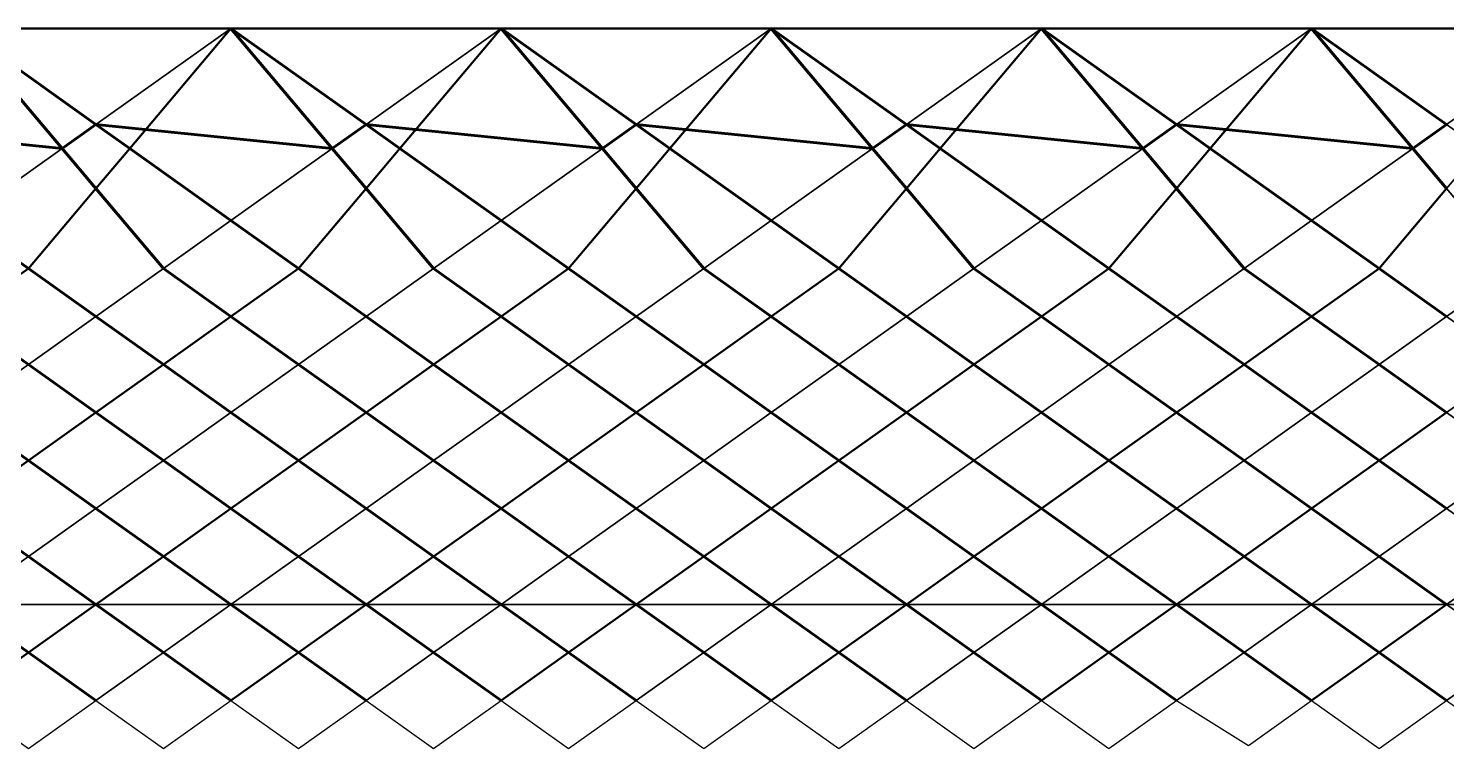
# Model space of a CAD drawing. Extents: x 0 to 144, y 51 to 59.
# Drawn here: x 36.07 to 52.19, y 50.76 to 58.95 of the extents above; entities that cross this region are included whole.
import ezdxf

# ---------------------------------------------------------------- set-up
doc = ezdxf.new("R2010")
doc.units = 0
doc.header["$MEASUREMENT"] = 0
for name, color, linetype in [('Concrete bases', 31, 'CONTINUOUS'), ('Concrete bases crown', 30, 'CONTINUOUS'), ('Concrete bases new', 31, 'CONTINUOUS')]:
    doc.layers.add(name, color=color, linetype=linetype)
for name, color, linetype, lineweight in [('Mapper external', 210, 'CONTINUOUS', 35), ('Mapper internal', 61, 'CONTINUOUS', 50), ('Mapper middle', 171, 'CONTINUOUS', 60), ('Tendons 1 internal', 50, 'CONTINUOUS', 50), ('Tendons 2 external', 201, 'CONTINUOUS', 35), ('Tendons 3 middle', 170, 'CONTINUOUS', 60)]:
    doc.layers.add(name, color=color, linetype=linetype, lineweight=lineweight)

msp = doc.modelspace()

# ---------------------------------------------------------------- linework, layer by layer
at = {"layer": 'Concrete bases', "linetype": 'ByBlock', "ltscale": 100}
for points in [[(35.305001, 52.398587), (34.537501, 51.852771), (35.305001, 51.306952), (36.072501, 51.852771)], [(36.840001, 52.398589), (36.072501, 51.852771), (36.840001, 51.306952), (37.607501, 51.852771)], [(38.375001, 52.398589), (37.607501, 51.852771), (38.375001, 51.306952), (39.142501, 51.852771)], [(39.910001, 52.398589), (39.142501, 51.852771), (39.910001, 51.306952), (40.677501, 51.852771)], [(41.445001, 52.398589), (40.677501, 51.852771), (41.445001, 51.306952), (42.212501, 51.852771)], [(42.980001, 52.398589), (42.212501, 51.852771), (42.980001, 51.306952), (43.747501, 51.852771)], [(44.515001, 52.398589), (43.747501, 51.852771), (44.515001, 51.306952), (45.282501, 51.852771)], [(46.050001, 52.398589), (45.282501, 51.852771), (46.050001, 51.306952), (46.817501, 51.852771)], [(47.585001, 52.398589), (46.817501, 51.852771), (47.585001, 51.306952), (48.352501, 51.852771)], [(49.120001, 52.398589), (48.352501, 51.852771), (49.120001, 51.306952), (49.887501, 51.852771)], [(50.655001, 52.398589), (49.887501, 51.852771), (50.655001, 51.306952), (51.422501, 51.852771)], [(52.190001, 52.398589), (51.422501, 51.852771), (52.190001, 51.306952), (52.957501, 51.852771)], [(36.072501, 51.852771), (35.305001, 51.306952), (36.072501, 50.761134), (36.840001, 51.306952)], [(37.607501, 51.852771), (36.840001, 51.306952), (37.607501, 50.761134), (38.375001, 51.306952)], [(39.142501, 51.852771), (38.375001, 51.306952), (39.142501, 50.761134), (39.910001, 51.306952)], [(40.677501, 51.852771), (39.910001, 51.306952), (40.677501, 50.761134), (41.445001, 51.306952)], [(42.212501, 51.852771), (41.445001, 51.306952), (42.212501, 50.761133), (42.980001, 51.306952)], [(43.747501, 51.852771), (42.980001, 51.306952), (43.747501, 50.761133), (44.515001, 51.306952)], [(45.282501, 51.852771), (44.515001, 51.306952), (45.282501, 50.761133), (46.050001, 51.306952)], [(46.817501, 51.852771), (46.050001, 51.306952), (46.817501, 50.761133), (47.585001, 51.306952)], [(48.352501, 51.852771), (47.585001, 51.306952), (48.352501, 50.761133), (49.120001, 51.306952)], [(50.655001, 51.306952), (49.887501, 51.852771), (49.120002, 51.306952), (49.938079, 50.797103)], [(51.422501, 51.852771), (50.655001, 51.306952), (51.422501, 50.761133), (52.190001, 51.306952)], [(52.957501, 51.852771), (52.190001, 51.306952), (52.957501, 50.761133), (53.725001, 51.306952)]]:
    msp.add_lwpolyline(points, close=True, dxfattribs=at)
at = {"layer": 'Concrete bases crown', "linetype": 'ByBlock', "ltscale": 100}
for points in [[(38.375001, 58.948413), (35.305001, 58.948413), (36.840001, 57.856776)], [(35.305001, 58.948413), (36.456251, 57.583866), (36.840001, 57.856776)], [(36.456254, 57.583863), (35.305001, 56.765139), (35.305001, 58.948413)], [(38.375001, 58.948413), (36.840001, 57.856776), (37.223751, 57.583867)], [(38.375001, 58.948413), (37.223751, 57.583867), (38.375001, 56.765139), (39.526251, 57.583867)], [(41.445001, 58.948413), (38.375001, 58.948413), (39.910001, 57.856776)], [(38.375001, 58.948413), (39.526251, 57.583867), (39.910001, 57.856776)], [(41.445001, 58.948413), (39.910001, 57.856776), (40.293751, 57.583867)], [(41.445001, 58.948413), (40.293751, 57.583867), (41.445001, 56.765139), (42.596251, 57.583867)], [(41.445001, 58.948413), (42.596251, 57.583867), (42.980001, 57.856776)], [(44.515001, 58.948413), (41.445001, 58.948413), (42.980001, 57.856776)], [(44.515001, 58.948413), (42.980001, 57.856776), (43.363751, 57.583867)], [(44.515001, 58.948413), (43.363751, 57.583867), (44.515001, 56.765139), (45.666251, 57.583867)], [(44.515001, 58.948413), (45.666251, 57.583866), (46.050001, 57.856776)], [(47.585001, 58.948413), (44.515001, 58.948413), (46.050001, 57.856776)], [(47.585001, 58.948413), (46.050001, 57.856776), (46.433751, 57.583866)], [(47.585001, 58.948413), (46.433751, 57.583866), (47.585001, 56.765139), (48.736251, 57.583867)], [(47.585001, 58.948413), (48.736251, 57.583866), (49.120001, 57.856776)], [(50.655001, 58.948413), (47.585001, 58.948413), (49.120001, 57.856776)], [(50.655001, 58.948413), (49.120001, 57.856776), (49.503751, 57.583866)], [(50.655001, 58.948413), (49.503751, 57.583866), (50.655001, 56.765139), (51.806251, 57.583866)], [(50.655001, 58.948413), (51.806251, 57.583866), (52.190001, 57.856776)], [(53.725001, 58.948413), (50.655001, 58.948413), (52.190001, 57.856776)], [(53.725001, 58.948413), (52.190001, 57.856776), (52.573751, 57.583866)], [(37.223751, 57.583866), (36.840001, 57.856776), (36.456251, 57.583866), (36.840001, 57.129018)], [(40.293751, 57.583867), (39.910001, 57.856776), (39.526251, 57.583867), (39.910001, 57.129018)], [(43.363751, 57.583867), (42.980001, 57.856776), (42.596251, 57.583867), (42.980001, 57.129018)], [(46.433751, 57.583866), (46.050001, 57.856776), (45.666251, 57.583866), (46.050001, 57.129018)], [(49.503751, 57.583866), (49.120001, 57.856776), (48.736251, 57.583866), (49.120001, 57.129018)], [(52.573751, 57.583866), (52.190001, 57.856776), (51.806251, 57.583866), (52.190001, 57.129018)], [(36.840001, 57.129018), (36.456251, 57.583866), (35.305001, 56.765138), (36.072501, 56.21932)], [(37.223751, 57.583866), (36.840001, 57.129018), (37.607501, 56.21932), (38.375001, 56.765139)], [(39.910001, 57.129018), (39.526251, 57.583867), (38.375001, 56.765139), (39.142501, 56.21932)], [(40.293751, 57.583867), (39.910001, 57.129018), (40.677501, 56.21932), (41.445001, 56.765139)], [(42.980001, 57.129018), (42.596251, 57.583867), (41.445001, 56.765139), (42.212501, 56.21932)], [(44.515001, 56.765139), (43.363751, 57.583867), (42.980001, 57.129018), (43.747501, 56.21932)], [(46.050001, 57.129018), (45.666251, 57.583866), (44.515001, 56.765139), (45.282501, 56.21932)], [(46.433751, 57.583866), (46.050001, 57.129018), (46.817501, 56.21932), (47.585001, 56.765139)], [(49.120001, 57.129018), (48.736251, 57.583866), (47.585001, 56.765139), (48.352501, 56.21932)], [(50.655001, 56.765139), (49.503751, 57.583866), (49.120001, 57.129018), (49.887501, 56.21932)], [(52.190001, 57.129018), (51.806251, 57.583866), (50.655001, 56.765138), (51.422501, 56.21932)], [(53.725001, 56.765138), (52.573751, 57.583866), (52.190001, 57.129018), (52.957501, 56.21932)], [(37.607501, 56.21932), (36.840001, 57.129018), (36.072501, 56.21932), (36.840001, 55.673501)], [(40.677501, 56.21932), (39.910001, 57.129018), (39.142501, 56.21932), (39.910001, 55.673502)], [(43.747501, 56.21932), (42.980001, 57.129018), (42.212501, 56.21932), (42.980001, 55.673502)], [(46.817501, 56.21932), (46.050001, 57.129018), (45.282501, 56.21932), (46.050001, 55.673501)], [(49.887501, 56.21932), (49.120001, 57.129018), (48.352501, 56.21932), (49.120001, 55.673501)], [(52.957501, 56.21932), (52.190001, 57.129018), (51.422501, 56.21932), (52.190001, 55.673501)], [(38.375001, 56.765139), (37.607501, 56.21932), (38.375001, 55.673501), (39.142501, 56.21932)], [(41.445001, 56.765139), (40.677501, 56.21932), (41.445001, 55.673502), (42.212501, 56.21932)], [(44.515001, 56.765139), (43.747501, 56.21932), (44.515001, 55.673501), (45.282501, 56.21932)], [(47.585001, 56.765139), (46.817501, 56.21932), (47.585001, 55.673501), (48.352501, 56.21932)], [(50.655001, 56.765138), (49.887501, 56.21932), (50.655001, 55.673501), (51.422501, 56.21932)], [(36.072501, 56.21932), (35.305001, 55.673501), (36.072501, 55.127683), (36.840001, 55.673501)], [(37.607501, 56.21932), (36.840001, 55.673501), (37.607501, 55.127683), (38.375001, 55.673501)], [(39.142501, 56.21932), (38.375001, 55.673501), (39.142501, 55.127683), (39.910001, 55.673501)], [(40.677501, 56.21932), (39.910001, 55.673501), (40.677501, 55.127683), (41.445001, 55.673501)], [(42.212501, 56.21932), (41.445001, 55.673501), (42.212501, 55.127683), (42.980001, 55.673501)], [(43.747501, 56.21932), (42.980001, 55.673501), (43.747501, 55.127682), (44.515001, 55.673501)], [(45.282501, 56.21932), (44.515001, 55.673501), (45.282501, 55.127682), (46.050001, 55.673501)], [(46.817501, 56.21932), (46.050001, 55.673501), (46.817501, 55.127682), (47.585001, 55.673501)], [(48.352501, 56.21932), (47.585001, 55.673501), (48.352501, 55.127682), (49.120001, 55.673501)], [(49.887501, 56.21932), (49.120001, 55.673501), (49.887501, 55.127682), (50.655001, 55.673501)], [(51.422501, 56.21932), (50.655001, 55.673501), (51.422501, 55.127682), (52.190001, 55.673501)], [(52.957501, 56.21932), (52.190001, 55.673501), (52.957501, 55.127682), (53.725001, 55.673501)], [(36.072501, 55.127683), (35.305001, 54.581864), (35.305001, 55.673502)], [(36.840001, 55.673501), (36.072501, 55.127683), (36.840001, 54.581864), (37.607501, 55.127683)], [(38.375001, 55.673501), (37.607501, 55.127683), (38.375001, 54.581864), (39.142501, 55.127683)], [(39.910001, 55.673501), (39.142501, 55.127683), (39.910001, 54.581864), (40.677501, 55.127683)], [(41.445001, 55.673501), (40.677501, 55.127683), (41.445001, 54.581864), (42.212501, 55.127683)], [(42.980001, 55.673501), (42.212501, 55.127682), (42.980001, 54.581864), (43.747501, 55.127682)], [(44.515001, 55.673501), (43.747501, 55.127682), (44.515001, 54.581864), (45.282501, 55.127682)], [(46.050001, 55.673501), (45.282501, 55.127682), (46.050001, 54.581864), (46.817501, 55.127682)], [(47.585001, 55.673501), (46.817501, 55.127682), (47.585001, 54.581864), (48.352501, 55.127682)], [(49.120001, 55.673501), (48.352501, 55.127682), (49.120001, 54.581864), (49.887501, 55.127682)], [(50.655001, 55.673501), (49.887501, 55.127682), (50.655001, 54.581864), (51.422501, 55.127682)], [(52.190001, 55.673501), (51.422501, 55.127682), (52.190001, 54.581864), (52.957501, 55.127682)], [(36.072501, 55.127683), (35.305001, 54.581864), (36.072501, 54.036046), (36.840001, 54.581864)], [(37.607501, 55.127683), (36.840001, 54.581864), (37.607501, 54.036046), (38.375001, 54.581864)], [(39.142501, 55.127683), (38.375001, 54.581864), (39.142501, 54.036046), (39.910001, 54.581864)], [(40.677501, 55.127683), (39.910001, 54.581864), (40.677501, 54.036046), (41.445001, 54.581864)], [(42.212501, 55.127683), (41.445001, 54.581864), (42.212501, 54.036046), (42.980001, 54.581864)], [(43.747501, 55.127683), (42.980001, 54.581864), (43.747501, 54.036045), (44.515001, 54.581864)], [(45.282501, 55.127683), (44.515001, 54.581864), (45.282501, 54.036045), (46.050001, 54.581864)], [(46.817501, 55.127683), (46.050001, 54.581864), (46.817501, 54.036045), (47.585001, 54.581864)], [(48.352501, 55.127683), (47.585001, 54.581864), (48.352501, 54.036045), (49.120001, 54.581864)], [(49.887501, 55.127683), (49.120001, 54.581864), (49.887501, 54.036045), (50.655001, 54.581864)], [(51.422501, 55.127683), (50.655001, 54.581864), (51.422501, 54.036045), (52.190001, 54.581864)], [(52.957501, 55.127683), (52.190001, 54.581864), (52.957501, 54.036045), (53.725001, 54.581864)], [(36.840001, 54.581864), (36.072501, 54.036045), (36.840001, 53.490227), (37.607501, 54.036045)], [(38.375001, 54.581864), (37.607501, 54.036045), (38.375001, 53.490227), (39.142501, 54.036045)], [(39.910001, 54.581864), (39.142501, 54.036045), (39.910001, 53.490227), (40.677501, 54.036045)], [(41.445001, 54.581864), (40.677501, 54.036045), (41.445001, 53.490227), (42.212501, 54.036045)], [(42.980001, 54.581864), (42.212501, 54.036045), (42.980001, 53.490227), (43.747501, 54.036045)], [(44.515001, 54.581864), (43.747501, 54.036045), (44.515001, 53.490227), (45.282501, 54.036045)], [(46.050001, 54.581864), (45.282501, 54.036045), (46.050001, 53.490227), (46.817501, 54.036045)], [(47.585001, 54.581864), (46.817501, 54.036045), (47.585001, 53.490227), (48.352501, 54.036045)], [(49.120001, 54.581864), (48.352501, 54.036045), (49.120001, 53.490227), (49.887501, 54.036045)], [(50.655001, 54.581864), (49.887501, 54.036045), (50.655001, 53.490227), (51.422501, 54.036045)], [(52.190001, 54.581864), (51.422501, 54.036045), (52.190001, 53.490227), (52.957501, 54.036045)], [(36.072501, 54.036045), (35.305001, 53.490227), (36.072501, 52.944408), (36.840001, 53.490227)], [(37.607501, 54.036045), (36.840001, 53.490227), (37.607501, 52.944408), (38.375001, 53.490227)], [(39.142501, 54.036045), (38.375001, 53.490227), (39.142501, 52.944408), (39.910001, 53.490227)], [(40.677501, 54.036045), (39.910001, 53.490227), (40.677501, 52.944408), (41.445001, 53.490227)], [(42.212501, 54.036045), (41.445001, 53.490227), (42.212501, 52.944408), (42.980001, 53.490227)], [(43.747501, 54.036045), (42.980001, 53.490227), (43.747501, 52.944408), (44.515001, 53.490227)], [(45.282501, 54.036045), (44.515001, 53.490227), (45.282501, 52.944408), (46.050001, 53.490227)], [(46.817501, 54.036045), (46.050001, 53.490227), (46.817501, 52.944408), (47.585001, 53.490227)], [(48.352501, 54.036045), (47.585001, 53.490227), (48.352501, 52.944408), (49.120001, 53.490227)], [(49.887501, 54.036045), (49.120001, 53.490227), (49.887501, 52.944408), (50.655001, 53.490227)], [(51.422501, 54.036045), (50.655001, 53.490227), (51.422501, 52.944408), (52.190001, 53.490227)], [(52.957501, 54.036045), (52.190001, 53.490227), (52.957501, 52.944408), (53.725001, 53.490227)], [(36.840001, 53.490227), (36.072501, 52.944408), (36.840001, 52.398589), (37.607501, 52.944408)], [(38.375001, 53.490227), (37.607501, 52.944408), (38.375001, 52.398589), (39.142501, 52.944408)], [(39.910001, 53.490227), (39.142501, 52.944408), (39.910001, 52.398589), (40.677501, 52.944408)], [(41.445001, 53.490227), (40.677501, 52.944408), (41.445001, 52.398589), (42.212501, 52.944408)], [(42.980001, 53.490227), (42.212501, 52.944408), (42.980001, 52.398589), (43.747501, 52.944408)], [(44.515001, 53.490227), (43.747501, 52.944408), (44.515001, 52.398589), (45.282501, 52.944408)], [(46.050001, 53.490227), (45.282501, 52.944408), (46.050001, 52.398589), (46.817501, 52.944408)], [(47.585001, 53.490227), (46.817501, 52.944408), (47.585001, 52.398589), (48.352501, 52.944408)], [(49.120001, 53.490227), (48.352501, 52.944408), (49.120001, 52.398589), (49.887501, 52.944408)], [(50.655001, 53.490227), (49.887501, 52.944408), (50.655001, 52.398589), (51.422501, 52.944408)], [(52.190001, 53.490227), (51.422501, 52.944408), (52.190001, 52.398589), (52.957501, 52.944408)], [(35.305001, 52.398587), (36.840001, 52.398587), (36.072501, 52.944406)], [(36.840001, 52.398587), (38.375001, 52.398587), (37.607501, 52.944406)], [(38.375001, 52.398587), (39.910001, 52.398587), (39.142501, 52.944406)], [(39.910001, 52.398587), (41.445001, 52.398587), (40.677501, 52.944406)], [(41.445001, 52.398587), (42.980001, 52.398587), (42.212501, 52.944406)], [(42.980001, 52.398587), (44.515001, 52.398587), (43.747501, 52.944406)], [(44.515001, 52.398587), (46.050001, 52.398587), (45.282501, 52.944406)], [(46.050001, 52.398587), (47.585001, 52.398587), (46.817501, 52.944406)], [(47.585001, 52.398587), (49.120001, 52.398587), (48.352501, 52.944406)], [(49.120001, 52.398587), (50.655001, 52.398587), (49.887501, 52.944406)], [(50.655001, 52.398587), (52.190001, 52.398587), (51.422501, 52.944406)], [(52.190001, 52.398587), (53.725001, 52.398587), (52.957501, 52.944406)]]:
    msp.add_lwpolyline(points, close=True, dxfattribs=at)
at = {"layer": 'Concrete bases new', "linetype": 'ByBlock', "ltscale": 100}
for points in [[(35.305001, 52.398587), (36.072501, 51.852769), (36.840001, 52.398587)], [(36.840001, 52.398587), (37.607501, 51.852769), (38.375001, 52.398587)], [(38.375001, 52.398587), (39.142501, 51.852769), (39.910001, 52.398587)], [(39.910001, 52.398587), (40.677501, 51.852769), (41.445001, 52.398587)], [(41.445001, 52.398587), (42.212501, 51.852769), (42.980001, 52.398587)], [(42.980001, 52.398587), (43.747501, 51.852769), (44.515001, 52.398587)], [(44.515001, 52.398587), (45.282501, 51.852769), (46.050001, 52.398587)], [(46.050001, 52.398587), (46.817501, 51.852769), (47.585001, 52.398587)], [(47.585001, 52.398587), (48.352501, 51.852769), (49.120001, 52.398587)], [(49.120001, 52.398587), (49.887501, 51.852769), (50.655001, 52.398587)], [(50.655001, 52.398587), (51.422501, 51.852769), (52.190001, 52.398587)], [(52.190001, 52.398587), (52.957501, 51.852769), (53.725001, 52.398587)]]:
    msp.add_lwpolyline(points, close=True, dxfattribs=at)
at = {"layer": 'Mapper external', "color": 3, "linetype": 'ByBlock', "ltscale": 100}
msp.add_lwpolyline([(72.145002, 58.948412), (69.075002, 58.948412), (66.005002, 58.948412), (62.935002, 58.948412), (59.865002, 58.948412), (56.795002, 58.948412), (53.725002, 58.948412), (50.655002, 58.948412), (47.585002, 58.948412), (44.515002, 58.948412), (41.445002, 58.948412), (38.375002, 58.948412), (35.305001, 58.948413), (32.235002, 58.948412), (29.165002, 58.948412), (26.095002, 58.948413), (23.025002, 58.948413), (19.955002, 58.948413), (16.885002, 58.948412), (13.815002, 58.948412), (10.745002, 58.948413), (7.675002, 58.948413), (4.605002, 58.948413), (1.535002, 58.948413)], dxfattribs=at)
at = {"layer": 'Mapper internal', "color": 1, "linetype": 'ByBlock', "ltscale": 100}
msp.add_lwpolyline([(72.145002, 58.948412), (69.075002, 58.948412), (66.005002, 58.948412), (62.935002, 58.948412), (59.865002, 58.948412), (56.795002, 58.948412), (53.725002, 58.948412), (50.655002, 58.948412), (47.585002, 58.948412), (44.515002, 58.948412), (41.445002, 58.948412), (38.375002, 58.948412), (35.305001, 58.948413), (32.235002, 58.948412), (29.165002, 58.948412), (26.095002, 58.948413), (23.025002, 58.948413), (19.955002, 58.948413), (16.885002, 58.948412), (13.815002, 58.948412), (10.745002, 58.948413), (7.675002, 58.948413), (4.605002, 58.948413), (1.535002, 58.948413)], dxfattribs=at)
at = {"layer": 'Mapper middle', "color": 2, "linetype": 'ByBlock', "ltscale": 100}
msp.add_lwpolyline([(52.190002, 57.856774), (51.806252, 57.583864), (49.120002, 57.856774), (48.736252, 57.583865), (46.050002, 57.856774), (45.666252, 57.583865), (42.980001, 57.856774), (42.596251, 57.583865), (39.910002, 57.856774), (39.526251, 57.583865), (36.840001, 57.856774), (36.456252, 57.583864), (33.770002, 57.856774)], dxfattribs=at)
at = {"layer": 'Tendons 1 internal', "color": 1, "linetype": 'Continuous', "ltscale": 250}
for p, q in [((38.375002, 58.948412), (37.223752, 57.583866)), ((41.445002, 58.948412), (40.293752, 57.583866)), ((44.515002, 58.948412), (43.363752, 57.583866)), ((46.433752, 57.583866), (47.585002, 58.948412)), ((50.655002, 58.948412), (49.503752, 57.583866))]:
    msp.add_line(p, q, dxfattribs=at)
at = {"layer": 'Tendons 1 internal', "linetype": 'Continuous', "ltscale": 250}
for p, q in [((37.223752, 57.583866), (36.840002, 57.129017)), ((40.293752, 57.583866), (39.910002, 57.129017)), ((42.980002, 57.129017), (43.363752, 57.583866)), ((46.050002, 57.129017), (46.433752, 57.583866)), ((49.120002, 57.129017), (49.503752, 57.583866)), ((36.840002, 57.129017), (36.072502, 56.219319)), ((39.910002, 57.129017), (39.142502, 56.219319)), ((42.980002, 57.129017), (42.212502, 56.219319)), ((45.282502, 56.219319), (46.050002, 57.129017)), ((48.352502, 56.219319), (49.120002, 57.129017)), ((52.190002, 57.129017), (51.422502, 56.219319)), ((35.305002, 55.6735), (36.072502, 56.219319)), ((38.375002, 55.6735), (39.142502, 56.219319)), ((41.445002, 55.673501), (42.212502, 56.219319)), ((45.282502, 56.219319), (44.515002, 55.6735)), ((48.352502, 56.219319), (47.585002, 55.6735)), ((50.655002, 55.6735), (51.422502, 56.219319)), ((38.375002, 55.6735), (37.607502, 55.127682)), ((40.677502, 55.127682), (41.445002, 55.6735)), ((44.515002, 55.6735), (43.747502, 55.127682)), ((47.585002, 55.6735), (46.817502, 55.127682)), ((50.655002, 55.6735), (49.887502, 55.127682)), ((36.840002, 54.581863), (37.607502, 55.127682)), ((39.910002, 54.581863), (40.677502, 55.127682)), ((42.980002, 54.581863), (43.747502, 55.127682)), ((46.050002, 54.581863), (46.817502, 55.127682)), ((49.887502, 55.127681), (49.120002, 54.581863)), ((36.072502, 54.036045), (36.840002, 54.581863)), ((39.910002, 54.581863), (39.142502, 54.036044)), ((42.980002, 54.581863), (42.212502, 54.036044)), ((46.050002, 54.581863), (45.282502, 54.036044)), ((49.120002, 54.581863), (48.352502, 54.036044)), ((51.422502, 54.036044), (52.190002, 54.581863)), ((36.072502, 54.036045), (35.305001, 53.490227)), ((39.142502, 54.036044), (38.375002, 53.490226)), ((41.445002, 53.490226), (42.212502, 54.036044)), ((45.282502, 54.036044), (44.515002, 53.490226)), ((47.585002, 53.490226), (48.352502, 54.036044)), ((51.422502, 54.036044), (50.655002, 53.490226)), ((38.375002, 53.490226), (37.607502, 52.944407)), ((40.677502, 52.944407), (41.445002, 53.490226)), ((44.515002, 53.490226), (43.747502, 52.944407)), ((46.817502, 52.944407), (47.585002, 53.490226)), ((49.887502, 52.944407), (50.655002, 53.490226)), ((37.607502, 52.944407), (36.840002, 52.398589)), ((39.910002, 52.398589), (40.677502, 52.944407)), ((43.747502, 52.944407), (42.980002, 52.398589)), ((46.050002, 52.398588), (46.817502, 52.944407)), ((49.887502, 52.944407), (49.120002, 52.398588)), ((36.072502, 51.85277), (36.840002, 52.398589)), ((39.910002, 52.398589), (39.142502, 51.85277)), ((42.980002, 52.398588), (42.212502, 51.85277)), ((46.050002, 52.398588), (45.282502, 51.85277)), ((48.352502, 51.85277), (49.120002, 52.398588)), ((51.422502, 51.85277), (52.190002, 52.398588)), ((35.305002, 51.306951), (36.072502, 51.85277)), ((38.375002, 51.306951), (39.142502, 51.85277)), ((41.445002, 51.306951), (42.212502, 51.85277)), ((45.282502, 51.85277), (44.515002, 51.306951)), ((48.352502, 51.85277), (47.585002, 51.306951)), ((50.655002, 51.306951), (51.422502, 51.85277))]:
    msp.add_line(p, q, dxfattribs=at)
at = {"layer": 'Tendons 2 external', "color": 1, "linetype": 'Continuous', "ltscale": 250}
for p, q in [((36.840002, 57.856775), (38.375002, 58.948412)), ((39.910002, 57.856775), (41.445002, 58.948412)), ((42.980002, 57.856775), (44.515002, 58.948412)), ((46.050002, 57.856775), (47.585002, 58.948412)), ((50.655002, 58.948412), (49.120002, 57.856775))]:
    msp.add_line(p, q, dxfattribs=at)
at = {"layer": 'Tendons 2 external', "linetype": 'Continuous', "ltscale": 250}
for p, q in [((36.456252, 57.583866), (36.840002, 57.856775)), ((39.526252, 57.583866), (39.910002, 57.856775)), ((42.980002, 57.856775), (42.596252, 57.583866)), ((46.050002, 57.856775), (45.666252, 57.583866)), ((49.120002, 57.856775), (48.736252, 57.583865)), ((52.190002, 57.856775), (51.806252, 57.583865)), ((35.305002, 56.765138), (36.456252, 57.583866)), ((38.375001, 56.765138), (39.526252, 57.583866)), ((41.445002, 56.765138), (42.596252, 57.583866)), ((44.515002, 56.765138), (45.666252, 57.583866)), ((48.736252, 57.583865), (47.585002, 56.765138)), ((51.806252, 57.583865), (50.655002, 56.765137)), ((38.375002, 56.765138), (37.607502, 56.219319)), ((40.677502, 56.219319), (41.445002, 56.765138)), ((44.515002, 56.765138), (43.747502, 56.219319)), ((47.585002, 56.765138), (46.817502, 56.219319)), ((49.887502, 56.219319), (50.655002, 56.765138)), ((36.840002, 55.6735), (37.607502, 56.219319)), ((39.910002, 55.673501), (40.677502, 56.219319)), ((42.980002, 55.673501), (43.747502, 56.219319)), ((46.817502, 56.219319), (46.050002, 55.6735)), ((49.120002, 55.6735), (49.887502, 56.219319)), ((36.072502, 55.127682), (36.840002, 55.6735)), ((39.910002, 55.6735), (39.142502, 55.127682)), ((42.212502, 55.127682), (42.980002, 55.6735)), ((45.282502, 55.127682), (46.050002, 55.6735)), ((48.352502, 55.127682), (49.120002, 55.6735)), ((51.422502, 55.127681), (52.190002, 55.6735)), ((36.072502, 55.127682), (35.305002, 54.581863)), ((39.142502, 55.127682), (38.375002, 54.581863)), ((42.212502, 55.127682), (41.445002, 54.581863)), ((45.282502, 55.127682), (44.515002, 54.581863)), ((47.585002, 54.581863), (48.352502, 55.127682)), ((50.655002, 54.581863), (51.422502, 55.127681)), ((38.375002, 54.581863), (37.607502, 54.036044)), ((41.445002, 54.581863), (40.677502, 54.036044)), ((44.515002, 54.581863), (43.747502, 54.036044)), ((47.585002, 54.581863), (46.817502, 54.036044)), ((49.887502, 54.036044), (50.655002, 54.581863)), ((37.607502, 54.036044), (36.840002, 53.490226)), ((40.677502, 54.036044), (39.910002, 53.490226)), ((43.747502, 54.036044), (42.980002, 53.490226)), ((46.050002, 53.490226), (46.817502, 54.036044)), ((49.887502, 54.036044), (49.120002, 53.490226)), ((36.072502, 52.944407), (36.840002, 53.490226)), ((39.910002, 53.490226), (39.142502, 52.944407)), ((42.980002, 53.490226), (42.212502, 52.944407)), ((45.282502, 52.944407), (46.050002, 53.490226)), ((48.352502, 52.944407), (49.120002, 53.490226)), ((52.190002, 53.490226), (51.422502, 52.944407)), ((36.072502, 52.944407), (35.305001, 52.398587)), ((38.375002, 52.398589), (39.142502, 52.944407)), ((41.445002, 52.398589), (42.212502, 52.944407)), ((44.515002, 52.398588), (45.282502, 52.944407)), ((47.585002, 52.398588), (48.352502, 52.944407)), ((50.655002, 52.398588), (51.422502, 52.944407)), ((38.375002, 52.398589), (37.607502, 51.85277)), ((41.445002, 52.398588), (40.677502, 51.85277)), ((43.747502, 51.85277), (44.515002, 52.398588)), ((46.817502, 51.85277), (47.585002, 52.398588)), ((49.887502, 51.85277), (50.655002, 52.398588)), ((37.607502, 51.85277), (36.840002, 51.306951)), ((40.677502, 51.85277), (39.910002, 51.306951)), ((43.747502, 51.85277), (42.980002, 51.306951)), ((46.817502, 51.85277), (46.050002, 51.306951)), ((49.887502, 51.85277), (49.120002, 51.306951))]:
    msp.add_line(p, q, dxfattribs=at)
at = {"layer": 'Tendons 3 middle', "color": 1, "linetype": 'Continuous', "ltscale": 250}
for p, q in [((35.305001, 58.948413), (36.840001, 57.856774)), ((36.456252, 57.583864), (35.305001, 58.948413)), ((39.910002, 57.856774), (38.375001, 58.948411)), ((39.526251, 57.583865), (38.375001, 58.948411)), ((41.445002, 58.948411), (42.980002, 57.856774)), ((42.596252, 57.583865), (41.445002, 58.948411)), ((46.050002, 57.856774), (44.515002, 58.948411)), ((45.666252, 57.583865), (44.515002, 58.948411)), ((49.120002, 57.856774), (47.585002, 58.948411)), ((48.736252, 57.583865), (47.585002, 58.948411)), ((50.655002, 58.948411), (52.190002, 57.856774)), ((51.806252, 57.583864), (50.655002, 58.948411))]:
    msp.add_line(p, q, dxfattribs=at)
at = {"layer": 'Tendons 3 middle', "linetype": 'Continuous', "ltscale": 250}
for p, q in [((36.840001, 57.856774), (37.223751, 57.583865)), ((39.910002, 57.856774), (40.293752, 57.583865)), ((43.363751, 57.583865), (42.980001, 57.856774)), ((46.433752, 57.583864), (46.050002, 57.856774)), ((49.120002, 57.856774), (49.503752, 57.583864)), ((36.840002, 57.129016), (36.456252, 57.583864)), ((38.375002, 56.765137), (37.223752, 57.583864)), ((39.526251, 57.583865), (39.910001, 57.129016)), ((41.445001, 56.765137), (40.293752, 57.583865)), ((42.980001, 57.129016), (42.596251, 57.583865)), ((44.515002, 56.765137), (43.363751, 57.583865)), ((45.666252, 57.583864), (46.050002, 57.129016)), ((47.585002, 56.765137), (46.433752, 57.583864)), ((49.120002, 57.129016), (48.736252, 57.583864)), ((50.655002, 56.765137), (49.503752, 57.583864)), ((52.190002, 57.129016), (51.806252, 57.583864)), ((36.840002, 57.129016), (37.607502, 56.219318)), ((39.910001, 57.129016), (40.677501, 56.219318)), ((42.980001, 57.129016), (43.747501, 56.219318)), ((46.817502, 56.219318), (46.050002, 57.129016)), ((49.887502, 56.219318), (49.120002, 57.129016)), ((35.305002, 56.765136), (36.072502, 56.219318)), ((39.142502, 56.219318), (38.375002, 56.765137)), ((42.212501, 56.219318), (41.445001, 56.765137)), ((45.282502, 56.219318), (44.515002, 56.765137)), ((48.352502, 56.219318), (47.585002, 56.765137)), ((50.655002, 56.765136), (51.422502, 56.219318)), ((36.072502, 56.219318), (36.840002, 55.673499)), ((38.375002, 55.673499), (37.607502, 56.219318)), ((39.142501, 56.219318), (39.910002, 55.6735)), ((41.445002, 55.673499), (40.677502, 56.219318)), ((42.980002, 55.673499), (42.212502, 56.219318)), ((43.747502, 56.219318), (44.515002, 55.673499)), ((45.282502, 56.219318), (46.050002, 55.673499)), ((46.817502, 56.219318), (47.585002, 55.673499)), ((48.352502, 56.219318), (49.120002, 55.673499)), ((49.887502, 56.219318), (50.655002, 55.673499)), ((51.422501, 56.219318), (52.190001, 55.673499)), ((36.072502, 55.127681), (35.305002, 55.673499)), ((37.607502, 55.127681), (36.840002, 55.673499)), ((39.142502, 55.127681), (38.375002, 55.673499)), ((40.677502, 55.127681), (39.910002, 55.673499)), ((41.445002, 55.673499), (42.212502, 55.127681)), ((42.980002, 55.673499), (43.747502, 55.12768)), ((44.515002, 55.673499), (45.282502, 55.12768)), ((46.050002, 55.673499), (46.817502, 55.12768)), ((48.352502, 55.12768), (47.585002, 55.673499)), ((49.120002, 55.673499), (49.887502, 55.12768)), ((51.422502, 55.12768), (50.655002, 55.673499)), ((36.840002, 54.581862), (36.072502, 55.127681)), ((38.375002, 54.581862), (37.607502, 55.127681)), ((39.910002, 54.581862), (39.142502, 55.127681)), ((40.677502, 55.127681), (41.445002, 54.581862)), ((42.980002, 54.581862), (42.212502, 55.12768)), ((44.515002, 54.581862), (43.747502, 55.12768)), ((46.050002, 54.581862), (45.282502, 55.12768)), ((47.585002, 54.581862), (46.817502, 55.12768)), ((48.352502, 55.12768), (49.120002, 54.581862)), ((50.655002, 54.581862), (49.887502, 55.12768)), ((51.422502, 55.12768), (52.190002, 54.581862)), ((36.072502, 54.036043), (35.305002, 54.581862)), ((36.840002, 54.581862), (37.607502, 54.036043)), ((39.142502, 54.036043), (38.375002, 54.581862)), ((40.677502, 54.036043), (39.910002, 54.581862)), ((42.212502, 54.036043), (41.445002, 54.581862)), ((42.980002, 54.581862), (43.747502, 54.036043)), ((44.515002, 54.581862), (45.282502, 54.036043)), ((46.050002, 54.581862), (46.817502, 54.036043)), ((48.352502, 54.036043), (47.585002, 54.581862)), ((49.120002, 54.581862), (49.887502, 54.036043)), ((51.422502, 54.036043), (50.655002, 54.581862)), ((36.072502, 54.036043), (36.840002, 53.490225)), ((38.375002, 53.490225), (37.607502, 54.036043)), ((39.142502, 54.036043), (39.910002, 53.490225)), ((40.677502, 54.036043), (41.445002, 53.490225)), ((42.212502, 54.036043), (42.980002, 53.490225)), ((44.515002, 53.490225), (43.747502, 54.036043)), ((46.050002, 53.490225), (45.282502, 54.036043)), ((46.817502, 54.036043), (47.585002, 53.490225)), ((48.352502, 54.036043), (49.120002, 53.490225)), ((50.655002, 53.490225), (49.887502, 54.036043)), ((52.190002, 53.490225), (51.422502, 54.036043)), ((35.305001, 53.490227), (36.072502, 52.944406)), ((36.840002, 53.490225), (37.607502, 52.944406)), ((38.375002, 53.490225), (39.142502, 52.944406)), ((40.677502, 52.944406), (39.910002, 53.490225)), ((41.445002, 53.490225), (42.212502, 52.944406)), ((42.980002, 53.490225), (43.747502, 52.944406)), ((44.515002, 53.490225), (45.282502, 52.944406)), ((46.050002, 53.490225), (46.817502, 52.944406)), ((47.585002, 53.490225), (48.352502, 52.944406)), ((49.887502, 52.944406), (49.120002, 53.490225)), ((51.422502, 52.944406), (50.655002, 53.490225)), ((36.072502, 52.944406), (36.840002, 52.398587)), ((38.375002, 52.398587), (37.607502, 52.944406)), ((39.910002, 52.398587), (39.142502, 52.944406)), ((40.677502, 52.944406), (41.445002, 52.398587)), ((42.212502, 52.944406), (42.980002, 52.398587)), ((43.747502, 52.944406), (44.515002, 52.398587)), ((46.050002, 52.398587), (45.282502, 52.944406)), ((47.585002, 52.398587), (46.817502, 52.944406)), ((49.120002, 52.398587), (48.352502, 52.944406)), ((50.655002, 52.398587), (49.887502, 52.944406)), ((52.190002, 52.398587), (51.422502, 52.944406)), ((35.305001, 52.398587), (36.072502, 51.852769)), ((37.607502, 51.852769), (36.840002, 52.398587)), ((38.375002, 52.398587), (39.142502, 51.852769)), ((39.910002, 52.398587), (40.677502, 51.852769)), ((41.445002, 52.398587), (42.212502, 51.852769)), ((42.980002, 52.398587), (43.747502, 51.852769)), ((45.282502, 51.852769), (44.515002, 52.398587)), ((46.817502, 51.852769), (46.050002, 52.398587)), ((47.585002, 52.398587), (48.352502, 51.852769)), ((49.887502, 51.852769), (49.120002, 52.398587)), ((50.655002, 52.398587), (51.422502, 51.852769)), ((36.072502, 51.852769), (36.840002, 51.30695)), ((38.375002, 51.30695), (37.607502, 51.852769)), ((39.142502, 51.852769), (39.910002, 51.30695)), ((41.445002, 51.30695), (40.677502, 51.852769)), ((42.980002, 51.30695), (42.212502, 51.852769)), ((44.515002, 51.30695), (43.747502, 51.852769)), ((46.050002, 51.30695), (45.282502, 51.852769)), ((46.817502, 51.852769), (47.585002, 51.30695)), ((48.352502, 51.852769), (49.120002, 51.30695)), ((50.655001, 51.30695), (49.887502, 51.852769)), ((51.422502, 51.852769), (52.190002, 51.30695))]:
    msp.add_line(p, q, dxfattribs=at)

doc.saveas('drawing.dxf')
